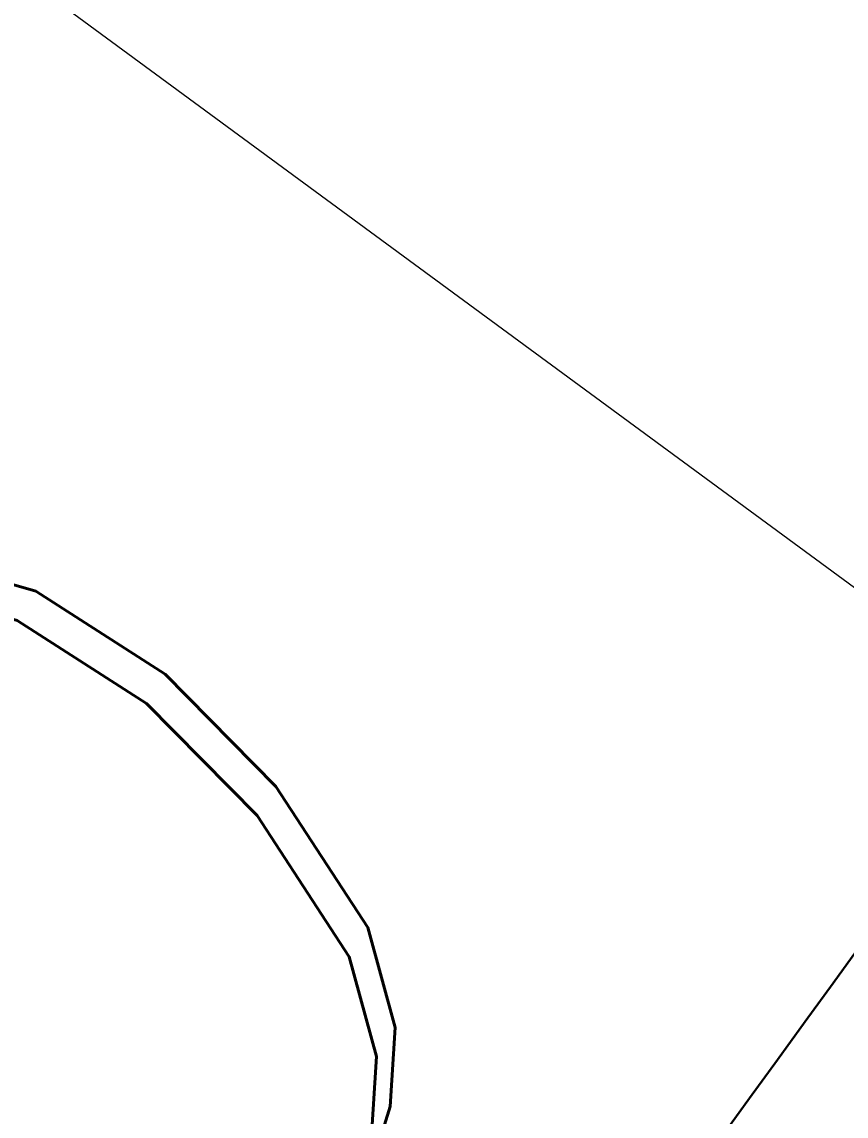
# Model space of a CAD drawing. Extents: x 2081963 to 2085386, y 738291 to 742228.
# Drawn here: x 2082619.14 to 2082624.24, y 740964.29 to 740971.07 of the extents above; entities that cross this region are included whole.
import ezdxf
from ezdxf.enums import TextEntityAlignment as Align

# ---------------------------------------------------------------- set-up
doc = ezdxf.new("R2010")
doc.units = 0
doc.header["$MEASUREMENT"] = 0
for name, color, linetype, lineweight in [('Prop Conc 2ft 6in Curb and Gutter', 1, 'Continuous', 30), ('Prop Conc 5in Monolithic Keyed In Island', 1, 'Continuous', 30), ('Prop Dimension', 7, 'Continuous', 13), ('Prop DSN Text', 7, 'Continuous', 30), ('Prop EOT', 3, 'Continuous', 40), ('Prop Horizontal Alignment', 2, 'Continuous', 70), ('Prop Lane Lines', 9, 'Continuous', 13)]:
    doc.layers.add(name, color=color, linetype=linetype, lineweight=lineweight)
doc.layers.add('Prop Conc 4in Sidewalk', color=51, linetype='Continuous', lineweight=13, true_color=0xffff91)
doc.styles.add('Style-ITALICS', font='ITALICS.shx')

msp = doc.modelspace()

# ---------------------------------------------------------------- linework, layer by layer
at = {"layer": 'Prop Conc 2ft 6in Curb and Gutter', "extrusion": (0, 0, -1)}
for radius, start, end in [(458, 26.744392, 42.21218), (457.5, 26.744392, 42.209378), (478, 27.391661, 36.307586)]:
    msp.add_arc((-2083013.7926, 740681.3716), radius, start, end, dxfattribs=at)
at = {"layer": 'Prop Conc 4in Sidewalk', "color": 7, "linetype": 'Continuous', "extrusion": (0, 0, -1)}
for radius, end in [(453.5, 42.502878), (448.5, 42.704611)]:
    msp.add_arc((-2083013.7926, 740681.3716), radius, 26.744392, end, dxfattribs=at)
at = {"layer": 'Prop Conc 5in Monolithic Keyed In Island', "extrusion": (0, 0, -1)}
msp.add_arc((-2083013.7926, 740681.3716), 482, 27.391661, 36.307586, dxfattribs=at)
at = {"layer": 'Prop Dimension'}
msp.add_line((2082625.373, 740966.7734), (2082595.1787, 740988.9595), dxfattribs=at)
at = {"layer": 'Prop EOT', "extrusion": (0, 0, -1)}
for radius, start in [(520, 19.083887), (460, 26.744392)]:
    msp.add_arc((-2083013.7926, 740681.3716), radius, start, 47.787571, dxfattribs=at)
at = {"layer": 'Prop Horizontal Alignment', "extrusion": (0, 0, -1)}
msp.add_arc((-2083013.7926, 740681.3716), 490, 14.140329, 47.787571, dxfattribs=at)
at = {"layer": 'Prop Lane Lines', "extrusion": (0, 0, -1)}
for radius, start, end in [(520, 19.083887, 47.787571), (506, 23.639913, 47.787571), (494, 23.639913, 47.787571), (474, 33.968982, 47.787571), (460, 26.744392, 47.787571), (482, 23.497631, 36.307586)]:
    msp.add_arc((-2083013.7926, 740681.3716), radius, start, end, dxfattribs=at)

# ---------------------------------------------------------------- texts
at = {"layer": 'Prop DSN Text', "lineweight": 30, "style": 'Style-ITALICS'}
msp.add_text('5" MONO. ISLAND', height=5, rotation=57.3278, dxfattribs=at).set_placement((2082605.308, 740938.7926), align=Align.CENTER)

doc.saveas('drawing.dxf')
